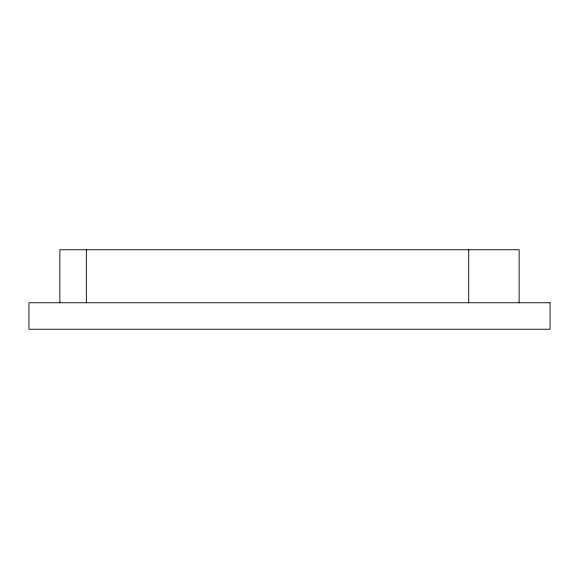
<?xml version="1.0" encoding="UTF-8"?>
<svg xmlns="http://www.w3.org/2000/svg" width="579" height="579" viewBox="0 0 579 579"><rect width="100%" height="100%" fill="white"/><g stroke="black" fill="none" stroke-linecap="round" stroke-linejoin="round"><path stroke-width="0.87" d="M519.139 302.752L519.139 249.752L59.861 249.752L59.861 302.752M468.729 249.752L468.729 302.752M86.358 249.752L86.358 302.752M550.05 302.752L28.95 302.752L28.95 329.248L550.05 329.248L550.05 302.752"/></g></svg>
